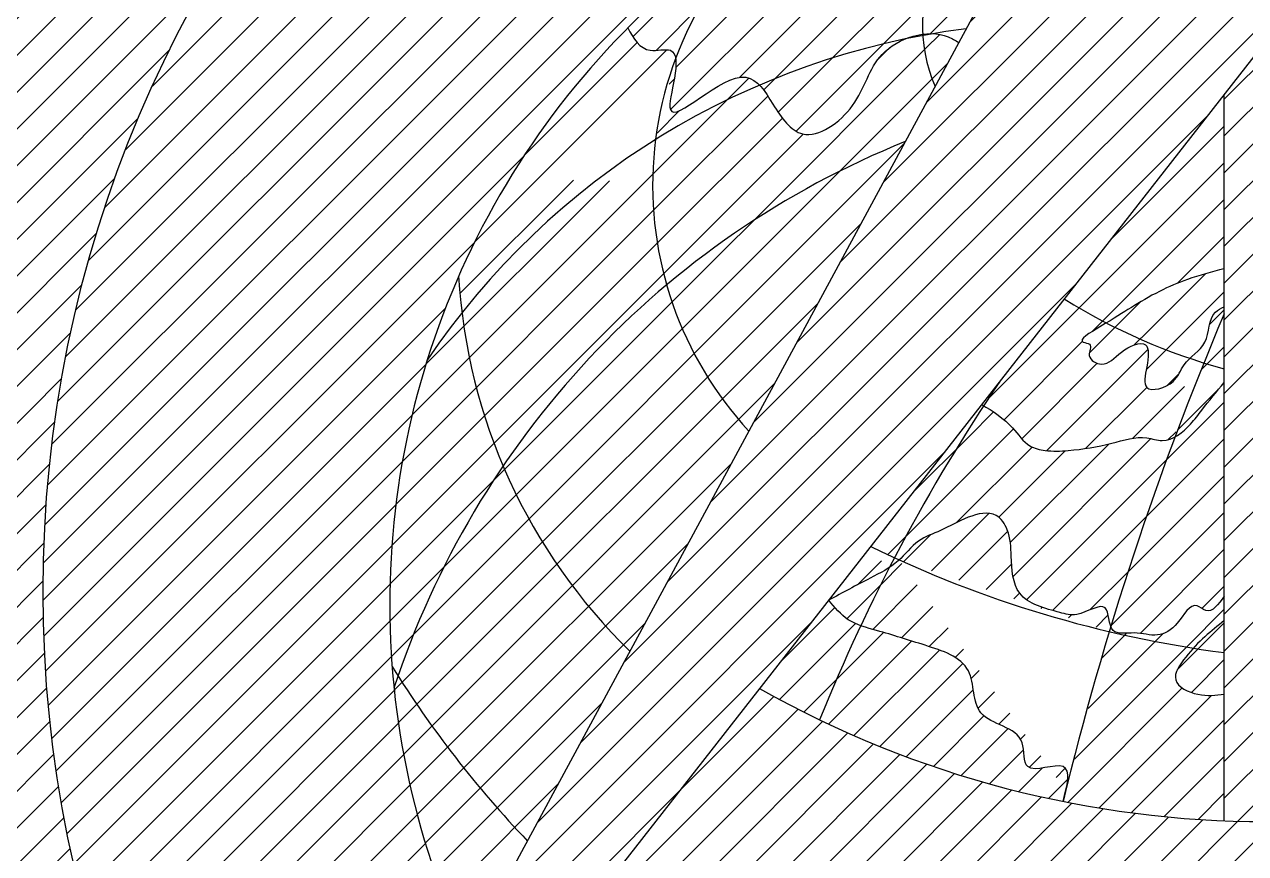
# Model space of a CAD drawing. Header units: millimetres. Extents: x -495 to 480, y 20 to 233.
# Drawn here: x 319.34 to 342.8, y 90.46 to 106.39 of the extents above; entities that cross this region are included whole.
import ezdxf

# ---------------------------------------------------------------- set-up
doc = ezdxf.new("R2010")
doc.units = ezdxf.units.MM
pattern_1 = [(45, (306.9797, 59.6417), (-0.3535534, 0.3535534), [])]
pattern_2 = [(45, (330.93314, 103.93493), (-0.353553, 0.353553), [])]

msp = doc.modelspace()

# ---------------------------------------------------------------- hatches: boundary and pattern name
at = {"true_color": 0xffc60a}
h = msp.add_hatch(dxfattribs=at)
h.set_pattern_fill('_USER,_O', color=40, scale=0.5, angle=45, pattern_type=0)
h.set_pattern_definition(pattern_1)
h.paths.add_polyline_path([(373.029, 106.173), (376.369, 107.782, 0.414214), (376.836, 109.117), (374.822, 113.298, 0.414214), (373.487, 113.765), (370.147, 112.157, -0.374844), (368.88, 112.505, 0.044099), (365.498, 116.746, -0.374844), (365.44, 118.059), (367.752, 120.957, 0.414214), (367.593, 122.363), (363.965, 125.256, 0.414214), (362.56, 125.098), (360.248, 122.199, -0.374844), (358.955, 121.964, 0.044099), (354.069, 124.317, -0.374844), (353.447, 125.475), (354.272, 129.089, 0.414214), (353.519, 130.287), (348.995, 131.319, 0.414214), (347.797, 130.567), (346.972, 126.953, -0.374844), (345.909, 126.179, 0.044099), (340.486, 126.179, -0.374844), (339.423, 126.953), (338.598, 130.567, 0.414214), (337.401, 131.319), (332.876, 130.287, 0.414214), (332.124, 129.089), (332.949, 125.475, -0.374844), (332.327, 124.317, 0.044099), (327.44, 121.964, -0.374844), (326.147, 122.199), (323.836, 125.098, 0.414214), (322.43, 125.256), (318.802, 122.363, 0.414214), (318.644, 120.957), (320.955, 118.059, -0.374844), (320.897, 116.746, 0.044099), (317.516, 112.505, -0.374844), (316.248, 112.157), (312.908, 113.765, 0.414214), (311.573, 113.298), (309.56, 109.117, 0.414214), (310.027, 107.782), (313.367, 106.173, -0.374844), (313.884, 104.965, 0.044099), (312.678, 99.678, -0.374844), (311.687, 98.813), (307.98, 98.813, 0.414214), (306.98, 97.813), (306.98, 93.173, 0.414214), (307.98, 92.173), (311.687, 92.173, -0.374844), (312.678, 91.308, 0.044099), (313.884, 86.021, -0.374844), (313.367, 84.813), (310.027, 83.204, 0.414214), (309.56, 81.869), (311.573, 77.688, 0.414214), (312.908, 77.221), (316.248, 78.829, -0.374844), (317.516, 78.481, 0.044099), (320.897, 74.24, -0.374844), (320.955, 72.927), (318.644, 70.029, 0.414214), (318.802, 68.623), (322.43, 65.73, 0.414214), (323.836, 65.888), (326.147, 68.787, -0.374844), (327.44, 69.022, 0.044099), (332.327, 66.669, -0.374844), (332.949, 65.511), (332.124, 61.897, 0.414214), (332.876, 60.699), (337.401, 59.667, 0.414214), (338.598, 60.419), (339.423, 64.033, -0.374844), (340.486, 64.807, 0.044099), (345.909, 64.807, -0.374844), (346.972, 64.033), (347.797, 60.419, 0.414214), (348.995, 59.667), (353.519, 60.699, 0.414214), (354.272, 61.897), (353.447, 65.511, -0.374844), (354.069, 66.669, 0.044099), (358.955, 69.022, -0.374844), (360.248, 68.787), (362.56, 65.888, 0.414214), (363.965, 65.73), (367.593, 68.623, 0.414214), (367.752, 70.029), (365.44, 72.927, -0.374844), (365.498, 74.24, 0.044099), (368.88, 78.481, -0.374844), (370.147, 78.829), (373.487, 77.221, 0.414214), (374.822, 77.688), (376.836, 81.869, 0.414214), (376.369, 83.204), (373.029, 84.813, -0.374844), (372.511, 86.021, 0.044099), (373.718, 91.308, -0.374844), (374.708, 92.173), (378.416, 92.173, 0.414214), (379.416, 93.173), (379.416, 97.813, 0.414214), (378.416, 98.813), (374.708, 98.813, -0.374844), (373.718, 99.678, 0.044099), (372.511, 104.965, -0.374844)])
h.paths.add_polyline_path([(366.698, 95.493, -1), (319.697, 95.493, -1)], flags=16)
h.paths.add_polyline_path([(359.514, 94.543), (360.234, 93.824, -0.012401), (359.368, 93, -0.06554), (358.263, 89.081), (362.239, 81.721), (357.526, 87.748, -0.244761), (344.001, 79.532), (344.001, 78.373, 0.373885), (345.108, 77.1), (351.734, 76.169, -0.373885), (352.841, 74.895), (352.841, 74.063), (333.554, 74.063), (333.554, 74.895, -0.373885), (334.661, 76.169), (341.287, 77.1, 0.373885), (342.394, 78.373), (342.394, 79.502, -0.246397), (328.511, 87.29), (324.156, 81.721), (327.85, 88.558, -0.504392), (339.863, 110.799), (340.607, 112.176, -0.170405), (342.05, 113.488, 0.172281), (341.287, 113.886), (334.661, 114.817, -0.373885), (333.554, 116.091), (333.554, 116.923), (352.841, 116.923), (352.841, 116.091, -0.373885), (351.734, 114.817), (345.108, 113.886, 0.172281), (344.345, 113.488, -0.170405), (345.788, 112.176), (346.641, 110.597, -0.376618)], flags=0)
h.paths.add_polyline_path([(356.51, 103.273, -0.089906), (356.438, 100.598, 0.090695), (352.093, 103.789, 0.081466), (351.859, 105.542, -0.083313)], flags=0)
h.paths.add_polyline_path([(334.62, 93.025, -0.092073), (339.449, 101.036, 0.061668), (342.003, 99.886, -0.004237), (342.394, 100.83), (342.394, 91.086, 0.020313), (344.001, 91.086), (344.001, 99.459, 0.080183), (347.631, 99.603, -0.074392), (349.355, 92.052, -0.193532)], flags=0)
h.paths.add_polyline_path([(353.971, 89.31, -0.098966), (352.935, 83.258, -0.063855), (347.985, 81.491, 0.059499), (349.309, 87.555, -0.114313), (338.44, 87.242, 0.022579), (337.786, 81.84, -0.063577), (332.988, 83.93, -0.048152), (333.442, 88.83, 0.223741)], flags=0)
h.paths.add_polyline_path([(342.056, 110.86, -1), (344.339, 110.86, -1)], flags=0)
edge = h.paths.add_edge_path(flags=0)
edge.add_spline(control_points=[(336.601, 106.205), (336.67, 106.214), (336.739, 106.218), (336.806, 106.215)], knot_values=[8.231423, 8.231423, 8.231423, 8.231423, 8.426548, 8.426548, 8.426548, 8.426548], degree=3, periodic=0)
edge.add_arc((339.277, 91.707), 14.716, 99.6677, 101.832)
edge.add_spline(control_points=[(336.26, 106.111), (336.091, 106.04), (335.589, 105.707), (335.435, 104.807), (334.305, 103.998), (333.798, 104.721), (333.557, 105.127), (333.463, 105.226)], knot_values=[3.947955, 3.947955, 3.947955, 3.947955, 4.451048, 5.588864, 6.692189, 7.498523, 7.905027, 7.905027, 7.905027, 7.905027], degree=3, periodic=0)
edge.add_arc((339.277, 91.707), 14.716, 113.2712, 122.0554)
edge.add_arc((338.369, 103.3), 6.958, 172.7342, 195.9744)
edge.add_arc((342.644, 88.328), 17.05, 130.0234, 145.8343)
edge.add_arc((338.62, 102.191), 10.956, 187.0288, 203.037, ccw=False)
edge.add_arc((339.277, 91.707), 14.716, 122.0554, 141.5907, ccw=False)
edge.add_arc((338.369, 103.3), 6.958, 159.4327, 172.7342, ccw=False)
edge.add_spline(control_points=[(331, 106.257), (331.097, 106.091), (331.269, 105.798), (331.761, 105.961), (331.842, 105.819), (331.854, 105.744)], knot_values=[0, 0, 0, 0, 0.513137, 0.902149, 1.145701, 1.145701, 1.145701, 1.145701], degree=3, periodic=0)
edge.add_arc((338.369, 103.3), 6.958, 148.2638, 159.4327, ccw=False)
edge.add_arc((337.402, 91.218), 16.502, 91.6156, 107.4579, ccw=False)
edge.add_arc((339.471, 106.357), 2.874, 151.8378, 183.0342)
at = {"true_color": 0xde0000}
h = msp.add_hatch(dxfattribs=at)
h.set_pattern_fill('_USER,_O', color=12, scale=0.5, angle=45, pattern_type=0)
h.set_pattern_definition([(45, (319.6974, 71.99275), (-0.3535534, 0.3535534), [])])
h.paths.add_polyline_path([(352.841, 116.923), (352.841, 116.091, -0.373885), (351.734, 114.817), (345.108, 113.886, 0.172281), (344.345, 113.488, -0.170405), (345.788, 112.176), (346.641, 110.597, -0.376618), (359.514, 94.543), (360.234, 93.824, -0.012401), (359.368, 93, -0.06554), (358.263, 89.081), (362.239, 81.721, 0.157837), (366.698, 95.493, 0.295133)])
h.paths.add_polyline_path([(333.554, 116.923), (352.841, 116.923, 0.214635)])
h.paths.add_polyline_path([(339.863, 110.799), (340.607, 112.176, -0.170405), (342.05, 113.488, 0.172281), (341.287, 113.886), (334.661, 114.817, -0.373885), (333.554, 116.091), (333.554, 116.923, 0.295133), (319.697, 95.493, 0.157837), (324.156, 81.721), (327.85, 88.558, -0.504392)])
h.paths.add_polyline_path([(328.511, 87.29), (324.156, 81.721, 0.131185), (333.554, 74.063), (333.554, 74.895, -0.373885), (334.661, 76.169), (341.287, 77.1, 0.373885), (342.394, 78.373), (342.394, 79.502, -0.246397)])
h.paths.add_polyline_path([(362.239, 81.721), (357.526, 87.748, -0.244761), (344.001, 79.532), (344.001, 78.373, 0.373885), (345.108, 77.1), (351.734, 76.169, -0.373885), (352.841, 74.895), (352.841, 74.063, 0.131185)])
h.paths.add_polyline_path([(352.841, 74.063), (333.554, 74.063, 0.214635)])
at = {"true_color": 0xffc60a}
h = msp.add_hatch(dxfattribs=at)
h.set_pattern_fill('_USER,_O', color=40, scale=0.5, angle=45, pattern_type=0)
h.set_pattern_definition(pattern_1)
h.paths.add_polyline_path([(342.056, 110.86, 1), (344.339, 110.86, 1)], flags=0)
h.paths.add_polyline_path([(352.841, 116.091), (352.841, 116.923), (333.554, 116.923), (333.554, 116.091, 0.373885), (334.661, 114.817), (341.287, 113.886, -0.172281), (342.05, 113.488, -0.202915), (344.345, 113.488, -0.172281), (345.108, 113.886), (351.734, 114.817, 0.373885)])
h.paths.add_polyline_path([(343.198, 106.071), (362.239, 81.721), (345.788, 112.176, -0.124454), (346.142, 110.777, -1), (340.254, 110.777, -0.124454), (340.607, 112.176), (324.156, 81.721)])
h.paths.add_polyline_path([(346.142, 110.777, 1), (340.254, 110.777, 1)])
h.paths.add_polyline_path([(342.056, 110.86, -1), (344.339, 110.86, -1)], flags=16)
h.paths.add_polyline_path([(344.339, 110.86, 1), (342.056, 110.86, 1)], flags=16)
h.paths.add_polyline_path([(355.603, 90.207), (352.928, 93.627, -0.262833), (333.467, 93.627), (330.792, 90.207, 0.277248)], flags=17)
h.paths.add_polyline_path([(344.001, 105.043), (343.198, 106.071), (342.394, 105.043), (342.394, 91.086, 0.020313), (344.001, 91.086)], flags=17)
h.paths.add_polyline_path([(344.001, 86.78, -0.016683), (342.394, 86.78), (342.394, 78.373, -0.373885), (341.287, 77.1), (334.661, 76.169, 0.373885), (333.554, 74.895), (333.554, 74.063), (352.841, 74.063), (352.841, 74.895, 0.373885), (351.734, 76.169), (345.108, 77.1, -0.373885), (344.001, 78.373)])
h.paths.add_polyline_path([(360.234, 93.824), (357.191, 96.866, -0.035721), (355.057, 95.017), (357.12, 91.197, 0.042344)], flags=17)
at = {"true_color": 0xffcd9a}
h = msp.add_hatch(dxfattribs=at)
h.set_pattern_fill('_USER,_O', color=31, scale=0.5, angle=45, pattern_type=0)
h.set_pattern_definition(pattern_2)
edge = h.paths.add_edge_path()
edge.add_arc((337.402, 91.218), 16.502, 107.4579, 112.5774)
edge.add_arc((342.076, 95.239), 15.717, 134.4655, 135.1504)
edge.add_spline(control_points=[(330.933, 106.323), (331.047, 106.123), (331.233, 105.794), (331.762, 105.961), (331.841, 105.817), (331.853, 105.741)], knot_values=[0, 0, 0, 0, 0.606793, 0.995804, 1.239996, 1.239996, 1.239996, 1.239996], degree=3, periodic=0)
edge.add_arc((338.369, 103.3), 6.958, 148.2638, 159.458, ccw=False)
h.paths.add_polyline_path([(334.033, 108.742, 0.059792), (331.066, 106.455, -0.022342), (332.451, 106.96, -0.086238)])
h.paths.add_polyline_path([(338.995, 109.191), (339.049, 109.29, 0.04722), (335.792, 109.645, 0.031477), (334.033, 108.742, 0.086238), (332.451, 106.96, -0.069235), (336.937, 107.713, -0.232315)])
edge = h.paths.add_edge_path()
edge.add_spline(control_points=[(336.26, 106.111), (336.369, 106.157), (336.485, 106.189), (336.601, 106.205)], knot_values=[7.998687, 7.998687, 7.998687, 7.998687, 8.325079, 8.325079, 8.325079, 8.325079], degree=3, periodic=0)
edge.add_arc((339.471, 106.357), 2.874, 151.8378, 183.0342, ccw=False)
edge.add_arc((337.402, 91.218), 16.502, 91.6156, 107.4579)
edge.add_arc((338.369, 103.3), 6.958, 148.2638, 159.458)
edge.add_spline(control_points=[(331.853, 105.741), (331.899, 105.463), (331.347, 103.935), (332.898, 105.637), (333.388, 105.306), (333.463, 105.226)], knot_values=[1.239996, 1.239996, 1.239996, 1.239996, 2.135665, 3.715074, 4.041542, 4.041542, 4.041542, 4.041542], degree=3, periodic=0)
edge.add_arc((339.277, 91.707), 14.716, 101.832, 113.2716, ccw=False)
edge = h.paths.add_edge_path()
edge.add_spline(control_points=[(333.463, 105.226), (333.557, 105.126), (333.798, 104.721), (334.305, 103.998), (335.435, 104.807), (335.589, 105.707), (336.091, 106.04), (336.26, 106.111)], knot_values=[4.041542, 4.041542, 4.041542, 4.041542, 4.448115, 5.254449, 6.357774, 7.49559, 7.998687, 7.998687, 7.998687, 7.998687], degree=3, periodic=0)
edge.add_arc((339.277, 91.707), 14.716, 101.832, 113.2716)
edge = h.paths.add_edge_path()
edge.add_arc((339.277, 91.707), 14.716, 97.1819, 99.6677)
edge.add_spline(control_points=[(336.806, 106.215), (336.906, 106.21), (337.08, 106.174), (337.229, 106.084), (337.295, 106.044)], knot_values=[8.520202, 8.520202, 8.520202, 8.520202, 8.809855, 9.040201, 9.040201, 9.040201, 9.040201], degree=3, periodic=0)
edge.add_line((337.295, 106.044), (337.438, 106.308))
edge = h.paths.add_edge_path()
edge.add_arc((337.402, 91.218), 16.502, 87.2629, 91.6156)
edge.add_arc((339.471, 106.357), 2.874, 151.8378, 183.0342)
edge.add_spline(control_points=[(336.601, 106.205), (336.67, 106.214), (336.739, 106.218), (336.806, 106.215)], knot_values=[8.325079, 8.325079, 8.325079, 8.325079, 8.520202, 8.520202, 8.520202, 8.520202], degree=3, periodic=0)
edge.add_arc((339.277, 91.707), 14.716, 97.1819, 99.6677, ccw=False)
edge.add_line((337.438, 106.308), (338.19, 107.701))
h.paths.add_polyline_path([(338.995, 109.191, 0.232315), (336.937, 107.713, -0.018994), (338.19, 107.701)], flags=17)
h.paths.add_polyline_path([(339.863, 110.799, 0.067628), (335.792, 109.645, -0.04722), (339.049, 109.29)])
at = {"true_color": 0x88cfef}
h = msp.add_hatch(dxfattribs=at)
h.set_pattern_fill('_USER,_O', color=141, scale=0.5, angle=45, pattern_type=0)
h.set_pattern_definition([(45, (326.359, 88.55824), (-0.353553, 0.353553), [])])
edge = h.paths.add_edge_path()
edge.add_spline(control_points=[(337.295, 106.044), (337.229, 106.084), (337.08, 106.174), (336.906, 106.21), (336.806, 106.215)], knot_values=[8.520202, 8.520202, 8.520202, 8.520202, 8.750548, 9.040201, 9.040201, 9.040201, 9.040201], degree=3, periodic=0)
edge.add_arc((339.277, 91.707), 14.716, 99.6677, 100.4739)
edge.add_arc((339.471, 106.357), 2.874, 183.5656, 203.7233)
edge.add_line((336.839, 105.201), (337.295, 106.044))
edge = h.paths.add_edge_path()
edge.add_arc((339.277, 91.707), 14.716, 100.4739, 101.832)
edge.add_spline(control_points=[(336.26, 106.111), (336.091, 106.04), (335.589, 105.707), (335.435, 104.807), (334.305, 103.998), (333.798, 104.721), (333.557, 105.126), (333.463, 105.226)], knot_values=[4.041542, 4.041542, 4.041542, 4.041542, 4.544639, 5.682455, 6.785779, 7.592114, 7.998687, 7.998687, 7.998687, 7.998687], degree=3, periodic=0)
edge.add_arc((339.277, 91.707), 14.716, 113.2716, 122.0554)
edge.add_arc((338.369, 103.3), 6.958, 172.7342, 195.9744)
edge.add_arc((342.644, 88.328), 17.05, 111.9667, 130.0234, ccw=False)
edge.add_line((336.267, 104.14), (336.839, 105.201))
edge.add_arc((339.471, 106.357), 2.874, 183.5656, 203.7233, ccw=False)
h.paths.add_polyline_path([(336.267, 104.14, 0.078951), (331.68, 101.385, 0.117415), (333.261, 98.575)])
edge = h.paths.add_edge_path(flags=17)
edge.add_spline(control_points=[(333.463, 105.226), (333.388, 105.306), (332.898, 105.637), (331.347, 103.935), (331.899, 105.463), (331.853, 105.741)], knot_values=[1.239996, 1.239996, 1.239996, 1.239996, 1.566464, 3.145873, 4.041542, 4.041542, 4.041542, 4.041542], degree=3, periodic=0)
edge.add_arc((338.369, 103.3), 6.958, 159.458, 172.7342)
edge.add_arc((339.277, 91.707), 14.716, 113.2716, 122.0554, ccw=False)
edge = h.paths.add_edge_path()
edge.add_spline(control_points=[(331.853, 105.741), (331.841, 105.817), (331.762, 105.961), (331.233, 105.794), (331.047, 106.123), (330.933, 106.323)], knot_values=[0, 0, 0, 0, 0.244192, 0.633203, 1.239996, 1.239996, 1.239996, 1.239996], degree=3, periodic=0)
edge.add_arc((342.076, 95.239), 15.717, 135.1504, 156.3218)
edge.add_arc((338.62, 102.191), 10.956, 183.3492, 187.0288)
edge.add_arc((339.277, 91.707), 14.716, 122.0554, 141.5907, ccw=False)
edge.add_arc((338.369, 103.3), 6.958, 159.458, 172.7342, ccw=False)
h.paths.add_polyline_path([(331.467, 104.18, 0.085446), (327.746, 100.85, 0.069963), (328.537, 97.903, -0.069098), (331.68, 101.385, -0.101754)])
h.paths.add_polyline_path([(331.68, 101.385, 0.069098), (328.537, 97.903, 0.099425), (330.974, 94.343), (333.261, 98.575, -0.117415)])
h.paths.add_polyline_path([(328.537, 97.903, 0.07008), (326.441, 93.634, 0.084387), (327.85, 88.558), (330.974, 94.343, -0.099425)])
h.paths.add_polyline_path([(327.746, 100.85, 0.019212), (327.078, 99.938, 0.101829), (326.441, 93.634, -0.07008), (328.537, 97.903, -0.069963)])
h = msp.add_hatch(dxfattribs=at)
h.set_pattern_fill('_USER,_O', color=141, scale=0.5, angle=45, pattern_type=0)
h.set_pattern_definition([(45, (346.6407, 94.54343), (-0.353553, 0.353553), [])])
edge = h.paths.add_edge_path()
edge.add_line((342.394, 105.043), (339.322, 101.115))
edge.add_arc((345.372, 110.776), 11.399, 237.9438, 242.6246)
edge.add_spline(control_points=[(340.13, 100.653), (340.344, 100.783), (340.578, 100.937), (341.142, 101.272), (341.727, 101.522), (342.156, 101.634), (342.394, 101.696)], knot_values=[0, 0, 0, 0, 0.603768, 1.22422, 1.810348, 2.545489, 2.545489, 2.545489, 2.545489], degree=3, periodic=0)
edge.add_line((342.394, 101.696), (342.394, 105.043))
edge = h.paths.add_edge_path()
edge.add_spline(control_points=[(341.734, 99.973), (341.693, 99.934), (341.567, 99.802), (341.471, 99.457), (340.786, 99.269), (340.917, 99.818), (340.982, 100.384), (340.37, 100.125), (340.131, 99.772), (339.719, 99.975), (339.885, 100.261), (339.507, 100.285), (339.885, 100.505), (340.092, 100.63), (340.13, 100.653)], knot_values=[2.545489, 2.545489, 2.545489, 2.545489, 2.712205, 3.096929, 3.615843, 4.013257, 4.437088, 4.91996, 5.368691, 5.653462, 5.867949, 5.993585, 6.426443, 6.534905, 6.534905, 6.534905, 6.534905], degree=3, periodic=0)
edge.add_arc((345.372, 110.776), 11.399, 237.9438, 242.6246, ccw=False)
edge.add_line((339.322, 101.115), (338.084, 99.531))
edge.add_arc((366.932, 79.998), 34.839, 145.8976, 146.8191)
edge.add_spline(control_points=[(337.773, 99.065), (337.973, 98.94), (338.304, 98.726), (338.583, 98.28), (339, 98.18), (339.533, 98.203), (340.179, 98.305), (340.782, 98.511), (341.193, 98.363), (341.371, 98.42), (341.45, 98.463)], knot_values=[0.042819, 0.042819, 0.042819, 0.042819, 0.745436, 1.221771, 1.527378, 1.972308, 2.822878, 3.504252, 3.801018, 4.064328, 4.064328, 4.064328, 4.064328], degree=3, periodic=0)
edge.add_arc((397.89, 77.31), 60.274, 158.00345, 159.4547, ccw=False)
edge.add_arc((345.372, 110.776), 11.399, 251.3893, 252.8117, ccw=False)
edge = h.paths.add_edge_path()
edge.add_spline(control_points=[(341.45, 98.463), (341.56, 98.524), (341.757, 98.703), (342.029, 99.067), (342.248, 99.334), (342.394, 99.512)], knot_values=[4.064328, 4.064328, 4.064328, 4.064328, 4.433212, 4.776541, 5.461343, 5.461343, 5.461343, 5.461343], degree=3, periodic=0)
edge.add_line((342.394, 99.512), (342.394, 99.773))
edge.add_arc((345.372, 110.776), 11.399, 252.8117, 254.8563, ccw=False)
edge.add_arc((397.89, 77.31), 60.274, 158.00345, 159.4547)
h.paths.add_polyline_path([(342.394, 100.83, 0.004237), (342.003, 99.886, 0.008921), (342.394, 99.773)])
edge = h.paths.add_edge_path()
edge.add_line((342.394, 100.83), (342.394, 100.966))
edge.add_spline(control_points=[(342.394, 100.966), (342.333, 100.936), (342.08, 100.813), (342.132, 100.289), (341.838, 100.071), (341.734, 99.973)], knot_values=[6.534905, 6.534905, 6.534905, 6.534905, 6.731014, 7.343332, 7.766646, 7.766646, 7.766646, 7.766646], degree=3, periodic=0)
edge.add_arc((345.372, 110.776), 11.399, 251.3893, 252.8117)
edge.add_arc((397.89, 77.31), 60.274, 157.03234, 158.00345, ccw=False)
at = {"true_color": 0xffcd9a}
h = msp.add_hatch(dxfattribs=at)
h.set_pattern_fill('_USER,_O', color=31, scale=0.5, angle=45, pattern_type=0)
h.set_pattern_definition(pattern_2)
edge = h.paths.add_edge_path()
edge.add_spline(control_points=[(341.734, 99.973), (341.838, 100.071), (342.132, 100.289), (342.08, 100.813), (342.333, 100.936), (342.394, 100.966)], knot_values=[6.534905, 6.534905, 6.534905, 6.534905, 6.95822, 7.570537, 7.766646, 7.766646, 7.766646, 7.766646], degree=3, periodic=0)
edge.add_line((342.394, 100.966), (342.394, 101.696))
edge.add_spline(control_points=[(342.394, 101.696), (342.156, 101.634), (341.727, 101.522), (341.142, 101.272), (340.578, 100.937), (340.344, 100.783), (340.13, 100.653)], knot_values=[0, 0, 0, 0, 0.735141, 1.321269, 1.941721, 2.545489, 2.545489, 2.545489, 2.545489], degree=3, periodic=0)
edge.add_arc((345.372, 110.776), 11.399, 242.6246, 251.3893)
edge = h.paths.add_edge_path()
edge.add_spline(control_points=[(340.13, 100.653), (340.092, 100.63), (339.885, 100.505), (339.507, 100.285), (339.885, 100.261), (339.719, 99.975), (340.131, 99.772), (340.37, 100.125), (340.982, 100.384), (340.917, 99.818), (340.786, 99.269), (341.471, 99.457), (341.567, 99.802), (341.693, 99.934), (341.734, 99.973)], knot_values=[2.545489, 2.545489, 2.545489, 2.545489, 2.653951, 3.086809, 3.212446, 3.426933, 3.711704, 4.160434, 4.643307, 5.067138, 5.464552, 5.983466, 6.36819, 6.534905, 6.534905, 6.534905, 6.534905], degree=3, periodic=0)
edge.add_arc((345.372, 110.776), 11.399, 242.6246, 251.3893, ccw=False)
edge = h.paths.add_edge_path()
edge.add_spline(control_points=[(341.45, 98.463), (341.371, 98.42), (341.193, 98.363), (340.782, 98.511), (340.179, 98.305), (339.533, 98.203), (339, 98.18), (338.583, 98.28), (338.318, 98.703), (338.015, 98.912), (337.837, 99.025)], knot_values=[0.117484, 0.117484, 0.117484, 0.117484, 0.380795, 0.677561, 1.358935, 2.209505, 2.654435, 2.960042, 3.436376, 4.064328, 4.064328, 4.064328, 4.064328], degree=3, periodic=0)
edge.add_arc((358.602, 84.029), 25.613, 144.164, 151.755)
edge.add_arc((345.239, 116.138), 22.004, 245.2818, 245.6016)
edge.add_spline(control_points=[(336.15, 96.099), (336.276, 96.218), (336.478, 96.492), (336.995, 96.667), (337.424, 96.931), (337.997, 97.072), (338.287, 96.627), (338.301, 96.112), (338.345, 95.314), (339.08, 95.135), (339.616, 94.98), (340.171, 95.389), (340.171, 94.941), (340.216, 94.822)], knot_values=[2.431279, 2.431279, 2.431279, 2.431279, 2.950502, 3.416657, 4.007945, 4.54322, 4.896511, 5.410356, 6.138995, 6.994755, 7.321556, 7.882753, 8.248677, 8.248677, 8.248677, 8.248677], degree=3, periodic=0)
edge.add_arc((397.89, 77.31), 60.274, 159.4547, 163.10984, ccw=False)
edge = h.paths.add_edge_path()
edge.add_spline(control_points=[(342.394, 94.935), (342.195, 94.776), (341.997, 94.617), (341.801, 94.405)], knot_values=[0, 0, 0, 0, 0.814765, 0.814765, 0.814765, 0.814765], degree=3, periodic=0)
edge.add_arc((345.239, 116.138), 22.004, 261.0111, 262.5714)
edge.add_line((342.394, 94.319), (342.394, 94.935))
edge = h.paths.add_edge_path()
edge.add_arc((345.239, 116.138), 22.004, 261.0111, 262.5714, ccw=False)
edge.add_spline(control_points=[(341.801, 94.405), (341.752, 94.351), (341.588, 94.161), (341.306, 93.748), (341.909, 93.458), (342.233, 93.497), (342.394, 93.517)], knot_values=[0.814765, 0.814765, 0.814765, 0.814765, 1.019943, 1.499835, 2.008543, 2.513853, 2.513853, 2.513853, 2.513853], degree=3, periodic=0)
edge.add_line((342.394, 93.517), (342.394, 94.319))
edge = h.paths.add_edge_path()
edge.add_spline(control_points=[(339.35, 91.663), (339.399, 91.886), (339.442, 92.329), (338.477, 91.884), (338.637, 92.895), (337.495, 92.94), (337.656, 94.142), (336.606, 94.471), (335.928, 94.688), (335.491, 94.804), (335.384, 94.845)], knot_values=[0.153541, 0.153541, 0.153541, 0.153541, 0.669187, 1.349838, 1.820694, 2.797636, 3.640715, 4.605399, 5.581277, 5.923919, 5.923919, 5.923919, 5.923919], degree=3, periodic=0)
edge.add_arc((358.602, 84.029), 25.613, 155.0208, 159.4374)
edge.add_arc((343.198, 110.86), 19.79, 244.3143, 258.6402)
edge.add_arc((397.89, 77.31), 60.274, 166.22408, 166.42504, ccw=False)
edge = h.paths.add_edge_path()
edge.add_spline(control_points=[(335.384, 94.845), (335.309, 94.874), (335.077, 94.983), (334.91, 95.185), (334.794, 95.325)], knot_values=[5.923919, 5.923919, 5.923919, 5.923919, 6.163843, 6.694578, 6.694578, 6.694578, 6.694578], degree=3, periodic=0)
edge.add_line((334.794, 95.325), (333.467, 93.627))
edge.add_arc((343.198, 110.86), 19.79, 240.5477, 244.3143)
edge.add_arc((358.602, 84.029), 25.613, 155.0208, 159.4374, ccw=False)
edge = h.paths.add_edge_path()
edge.add_spline(control_points=[(334.794, 95.325), (335.059, 95.468), (335.431, 95.668), (335.815, 95.862), (335.919, 95.926)], knot_values=[8.53816, 8.53816, 8.53816, 8.53816, 9.444014, 9.811356, 9.811356, 9.811356, 9.811356], degree=3, periodic=0)
edge.add_arc((358.602, 84.029), 25.613, 151.755, 152.3226, ccw=False)
edge.add_arc((345.239, 116.138), 22.004, 244.0246, 245.2818, ccw=False)
edge.add_line((335.602, 96.357), (334.794, 95.325))
edge = h.paths.add_edge_path()
edge.add_spline(control_points=[(337.837, 99.025), (337.804, 99.046), (337.77, 99.067), (337.737, 99.088)], knot_values=[0, 0, 0, 0, 0.117484, 0.117484, 0.117484, 0.117484], degree=3, periodic=0)
edge.add_line((337.737, 99.088), (335.602, 96.357))
edge.add_arc((345.239, 116.138), 22.004, 244.0246, 245.2818)
edge.add_arc((358.602, 84.029), 25.613, 144.164, 151.755, ccw=False)
h.paths.add_polyline_path([(342.018, 94.62), (342.016, 94.618), (342.015, 94.617)])
h.paths.add_polyline_path([(341.874, 94.482), (341.873, 94.481), (341.872, 94.48)])
h.paths.add_polyline_path([(341.879, 94.487), (341.878, 94.485), (341.877, 94.484)])
h.paths.add_polyline_path([(341.87, 94.477), (341.869, 94.476), (341.868, 94.475)])
h.paths.add_polyline_path([(341.884, 94.491), (341.883, 94.49), (341.881, 94.489)])
h.paths.add_polyline_path([(341.865, 94.472), (341.864, 94.471), (341.863, 94.47)])
h.paths.add_polyline_path([(341.888, 94.496), (341.887, 94.495), (341.886, 94.494)])
h.paths.add_polyline_path([(341.861, 94.468), (341.86, 94.467), (341.858, 94.465)])
h.paths.add_polyline_path([(341.893, 94.5), (341.892, 94.499), (341.891, 94.498)])
h.paths.add_polyline_path([(341.856, 94.463), (341.855, 94.462), (341.854, 94.461)])
h.paths.add_polyline_path([(341.898, 94.505), (341.896, 94.504), (341.895, 94.503)])
h.paths.add_polyline_path([(341.851, 94.458), (341.85, 94.457), (341.849, 94.456)])
h.paths.add_polyline_path([(341.902, 94.51), (341.901, 94.509), (341.9, 94.507)])
h.paths.add_polyline_path([(341.847, 94.453), (341.846, 94.452), (341.845, 94.451)])
h.paths.add_polyline_path([(341.907, 94.514), (341.906, 94.513), (341.904, 94.512)])
h.paths.add_polyline_path([(341.842, 94.449), (341.841, 94.447), (341.84, 94.446)])
h.paths.add_polyline_path([(341.911, 94.519), (341.91, 94.518), (341.909, 94.517)])
h.paths.add_polyline_path([(341.838, 94.444), (341.837, 94.443), (341.835, 94.441)])
h.paths.add_polyline_path([(341.916, 94.523), (341.915, 94.522), (341.914, 94.521)])
h.paths.add_polyline_path([(341.833, 94.439), (341.832, 94.438), (341.831, 94.437)])
h.paths.add_polyline_path([(341.921, 94.528), (341.919, 94.527), (341.918, 94.526)])
h.paths.add_polyline_path([(341.828, 94.434), (341.827, 94.433), (341.826, 94.432)])
h.paths.add_polyline_path([(341.925, 94.532), (341.924, 94.531), (341.923, 94.53)])
h.paths.add_polyline_path([(341.824, 94.429), (341.823, 94.428), (341.822, 94.427)])
h.paths.add_polyline_path([(341.93, 94.537), (341.929, 94.536), (341.928, 94.535)])
h.paths.add_polyline_path([(341.819, 94.424), (341.818, 94.423), (341.817, 94.422)])
h.paths.add_polyline_path([(341.934, 94.541), (341.933, 94.54), (341.932, 94.539)])
h.paths.add_polyline_path([(341.815, 94.419), (341.814, 94.418), (341.812, 94.417)])
h.paths.add_polyline_path([(341.939, 94.546), (341.938, 94.545), (341.937, 94.544)])
h.paths.add_polyline_path([(341.81, 94.415), (341.809, 94.413), (341.808, 94.412)])
h.paths.add_polyline_path([(341.944, 94.55), (341.943, 94.549), (341.941, 94.548)])
h.paths.add_polyline_path([(341.806, 94.41), (341.804, 94.408), (341.803, 94.407)])
h.paths.add_polyline_path([(341.948, 94.555), (341.947, 94.554), (341.946, 94.552)])
edge = h.paths.add_edge_path()
edge.add_line((340.216, 94.822), (340.219, 94.814))
edge.add_line((340.219, 94.814), (340.232, 94.785))
edge.add_line((340.232, 94.785), (340.249, 94.759))
edge.add_line((340.249, 94.759), (340.269, 94.737))
edge.add_line((340.269, 94.737), (340.292, 94.72))
edge.add_line((340.292, 94.72), (340.318, 94.708))
edge.add_line((340.318, 94.708), (340.346, 94.699))
edge.add_line((340.346, 94.699), (340.377, 94.693))
edge.add_line((340.377, 94.693), (340.41, 94.69))
edge.add_line((340.41, 94.69), (340.444, 94.688))
edge.add_line((340.444, 94.688), (340.48, 94.689))
edge.add_line((340.48, 94.689), (340.516, 94.69))
edge.add_line((340.516, 94.69), (340.554, 94.692))
edge.add_line((340.554, 94.692), (340.591, 94.694))
edge.add_line((340.591, 94.694), (340.628, 94.695))
edge.add_line((340.628, 94.695), (340.665, 94.695))
edge.add_line((340.665, 94.695), (340.701, 94.694))
edge.add_line((340.701, 94.694), (340.737, 94.691))
edge.add_line((340.737, 94.691), (340.772, 94.688))
edge.add_line((340.772, 94.688), (340.806, 94.683))
edge.add_line((340.806, 94.683), (340.839, 94.678))
edge.add_line((340.839, 94.678), (340.872, 94.673))
edge.add_line((340.872, 94.673), (340.905, 94.669))
edge.add_line((340.905, 94.669), (340.937, 94.664))
edge.add_line((340.937, 94.664), (340.968, 94.66))
edge.add_line((340.968, 94.66), (341, 94.657))
edge.add_line((341, 94.657), (341.031, 94.655))
edge.add_line((341.031, 94.655), (341.061, 94.654))
edge.add_line((341.061, 94.654), (341.092, 94.655))
edge.add_line((341.092, 94.655), (341.122, 94.658))
edge.add_line((341.122, 94.658), (341.152, 94.663))
edge.add_line((341.152, 94.663), (341.182, 94.671))
edge.add_line((341.182, 94.671), (341.211, 94.68))
edge.add_line((341.211, 94.68), (341.241, 94.691))
edge.add_line((341.241, 94.691), (341.27, 94.704))
edge.add_line((341.27, 94.704), (341.298, 94.72))
edge.add_line((341.298, 94.72), (341.327, 94.737))
edge.add_line((341.327, 94.737), (341.355, 94.756))
edge.add_line((341.355, 94.756), (341.382, 94.777))
edge.add_line((341.382, 94.777), (341.409, 94.8))
edge.add_line((341.409, 94.8), (341.436, 94.825))
edge.add_line((341.436, 94.825), (341.462, 94.851))
edge.add_line((341.462, 94.851), (341.488, 94.88))
edge.add_line((341.488, 94.88), (341.513, 94.91))
edge.add_line((341.513, 94.91), (341.538, 94.942))
edge.add_line((341.538, 94.942), (341.562, 94.974))
edge.add_line((341.562, 94.974), (341.586, 95.007))
edge.add_line((341.586, 95.007), (341.61, 95.039))
edge.add_line((341.61, 95.039), (341.634, 95.07))
edge.add_line((341.634, 95.07), (341.658, 95.1))
edge.add_line((341.658, 95.1), (341.682, 95.128))
edge.add_line((341.682, 95.128), (341.706, 95.154))
edge.add_line((341.706, 95.154), (341.73, 95.176))
edge.add_line((341.73, 95.176), (341.755, 95.194))
edge.add_line((341.755, 95.194), (341.78, 95.208))
edge.add_line((341.78, 95.208), (341.805, 95.218))
edge.add_line((341.805, 95.218), (341.832, 95.222))
edge.add_line((341.832, 95.222), (341.859, 95.22))
edge.add_line((341.859, 95.22), (341.887, 95.212))
edge.add_line((341.887, 95.212), (341.915, 95.197))
edge.add_line((341.915, 95.197), (341.944, 95.18))
edge.add_line((341.944, 95.18), (341.973, 95.161))
edge.add_line((341.973, 95.161), (342.003, 95.144))
edge.add_line((342.003, 95.144), (342.032, 95.13))
edge.add_line((342.032, 95.13), (342.06, 95.122))
edge.add_line((342.06, 95.122), (342.088, 95.12))
edge.add_line((342.088, 95.12), (342.115, 95.124))
edge.add_line((342.115, 95.124), (342.142, 95.133))
edge.add_line((342.142, 95.133), (342.169, 95.146))
edge.add_line((342.169, 95.146), (342.195, 95.164))
edge.add_line((342.195, 95.164), (342.22, 95.186))
edge.add_line((342.22, 95.186), (342.246, 95.211))
edge.add_line((342.246, 95.211), (342.271, 95.239))
edge.add_line((342.271, 95.239), (342.296, 95.27))
edge.add_line((342.296, 95.27), (342.32, 95.302))
edge.add_line((342.32, 95.302), (342.345, 95.336))
edge.add_line((342.345, 95.336), (342.37, 95.37))
edge.add_line((342.37, 95.37), (342.394, 95.405))
edge.add_line((342.394, 95.405), (342.394, 99.512))
edge.add_line((342.394, 99.512), (342.391, 99.507))
edge.add_line((342.391, 99.507), (342.387, 99.503))
edge.add_line((342.387, 99.503), (342.384, 99.499))
edge.add_line((342.384, 99.499), (342.38, 99.495))
edge.add_line((342.38, 99.495), (342.377, 99.49))
edge.add_line((342.377, 99.49), (342.373, 99.486))
edge.add_line((342.373, 99.486), (342.37, 99.482))
edge.add_line((342.37, 99.482), (342.366, 99.478))
edge.add_line((342.366, 99.478), (342.363, 99.473))
edge.add_line((342.363, 99.473), (342.359, 99.469))
edge.add_line((342.359, 99.469), (342.356, 99.465))
edge.add_line((342.356, 99.465), (342.352, 99.461))
edge.add_line((342.352, 99.461), (342.349, 99.456))
edge.add_line((342.349, 99.456), (342.345, 99.452))
edge.add_line((342.345, 99.452), (342.342, 99.448))
edge.add_line((342.342, 99.448), (342.338, 99.444))
edge.add_line((342.338, 99.444), (342.335, 99.439))
edge.add_line((342.335, 99.439), (342.331, 99.435))
edge.add_line((342.331, 99.435), (342.328, 99.431))
edge.add_line((342.328, 99.431), (342.324, 99.427))
edge.add_line((342.324, 99.427), (342.321, 99.422))
edge.add_line((342.321, 99.422), (342.317, 99.418))
edge.add_line((342.317, 99.418), (342.314, 99.414))
edge.add_line((342.314, 99.414), (342.31, 99.41))
edge.add_line((342.31, 99.41), (342.307, 99.405))
edge.add_line((342.307, 99.405), (342.303, 99.401))
edge.add_line((342.303, 99.401), (342.3, 99.397))
edge.add_line((342.3, 99.397), (342.296, 99.393))
edge.add_line((342.296, 99.393), (342.293, 99.388))
edge.add_line((342.293, 99.388), (342.289, 99.384))
edge.add_line((342.289, 99.384), (342.286, 99.38))
edge.add_line((342.286, 99.38), (342.283, 99.376))
edge.add_line((342.283, 99.376), (342.279, 99.371))
edge.add_line((342.279, 99.371), (342.276, 99.367))
edge.add_line((342.276, 99.367), (342.272, 99.363))
edge.add_line((342.272, 99.363), (342.269, 99.359))
edge.add_line((342.269, 99.359), (342.265, 99.354))
edge.add_line((342.265, 99.354), (342.262, 99.35))
edge.add_line((342.262, 99.35), (342.258, 99.346))
edge.add_line((342.258, 99.346), (342.255, 99.342))
edge.add_line((342.255, 99.342), (342.251, 99.337))
edge.add_line((342.251, 99.337), (342.248, 99.333))
edge.add_line((342.248, 99.333), (342.244, 99.329))
edge.add_line((342.244, 99.329), (342.241, 99.325))
edge.add_line((342.241, 99.325), (342.237, 99.32))
edge.add_line((342.237, 99.32), (342.234, 99.316))
edge.add_line((342.234, 99.316), (342.231, 99.312))
edge.add_line((342.231, 99.312), (342.227, 99.308))
edge.add_line((342.227, 99.308), (342.224, 99.303))
edge.add_line((342.224, 99.303), (342.22, 99.299))
edge.add_line((342.22, 99.299), (342.217, 99.295))
edge.add_line((342.217, 99.295), (342.213, 99.291))
edge.add_line((342.213, 99.291), (342.21, 99.286))
edge.add_line((342.21, 99.286), (342.206, 99.282))
edge.add_line((342.206, 99.282), (342.203, 99.278))
edge.add_line((342.203, 99.278), (342.199, 99.274))
edge.add_line((342.199, 99.274), (342.196, 99.269))
edge.add_line((342.196, 99.269), (342.193, 99.265))
edge.add_line((342.193, 99.265), (342.189, 99.261))
edge.add_line((342.189, 99.261), (342.186, 99.257))
edge.add_line((342.186, 99.257), (342.182, 99.252))
edge.add_line((342.182, 99.252), (342.179, 99.248))
edge.add_line((342.179, 99.248), (342.175, 99.244))
edge.add_line((342.175, 99.244), (342.172, 99.24))
edge.add_line((342.172, 99.24), (342.168, 99.235))
edge.add_line((342.168, 99.235), (342.165, 99.231))
edge.add_line((342.165, 99.231), (342.162, 99.227))
edge.add_line((342.162, 99.227), (342.158, 99.223))
edge.add_line((342.158, 99.223), (342.155, 99.218))
edge.add_line((342.155, 99.218), (342.151, 99.214))
edge.add_line((342.151, 99.214), (342.148, 99.21))
edge.add_line((342.148, 99.21), (342.144, 99.206))
edge.add_line((342.144, 99.206), (342.141, 99.201))
edge.add_line((342.141, 99.201), (342.138, 99.197))
edge.add_line((342.138, 99.197), (342.134, 99.193))
edge.add_line((342.134, 99.193), (342.131, 99.189))
edge.add_line((342.131, 99.189), (342.127, 99.184))
edge.add_line((342.127, 99.184), (342.124, 99.18))
edge.add_line((342.124, 99.18), (342.121, 99.176))
edge.add_line((342.121, 99.176), (342.117, 99.172))
edge.add_line((342.117, 99.172), (342.114, 99.167))
edge.add_line((342.114, 99.167), (342.11, 99.163))
edge.add_line((342.11, 99.163), (342.107, 99.159))
edge.add_line((342.107, 99.159), (342.104, 99.155))
edge.add_line((342.104, 99.155), (342.1, 99.15))
edge.add_line((342.1, 99.15), (342.097, 99.146))
edge.add_line((342.097, 99.146), (342.093, 99.142))
edge.add_line((342.093, 99.142), (342.09, 99.138))
edge.add_line((342.09, 99.138), (342.087, 99.133))
edge.add_line((342.087, 99.133), (342.083, 99.129))
edge.add_line((342.083, 99.129), (342.08, 99.125))
edge.add_line((342.08, 99.125), (342.076, 99.121))
edge.add_line((342.076, 99.121), (342.073, 99.116))
edge.add_line((342.073, 99.116), (342.07, 99.112))
edge.add_line((342.07, 99.112), (342.066, 99.108))
edge.add_line((342.066, 99.108), (342.063, 99.104))
edge.add_line((342.063, 99.104), (342.06, 99.099))
edge.add_line((342.06, 99.099), (342.056, 99.095))
edge.add_line((342.056, 99.095), (342.053, 99.091))
edge.add_line((342.053, 99.091), (342.049, 99.086))
edge.add_line((342.049, 99.086), (342.046, 99.082))
edge.add_line((342.046, 99.082), (342.043, 99.078))
edge.add_line((342.043, 99.078), (342.039, 99.074))
edge.add_line((342.039, 99.074), (342.036, 99.069))
edge.add_line((342.036, 99.069), (342.033, 99.065))
edge.add_line((342.033, 99.065), (342.029, 99.061))
edge.add_line((342.029, 99.061), (342.026, 99.057))
edge.add_line((342.026, 99.057), (342.023, 99.052))
edge.add_line((342.023, 99.052), (342.019, 99.048))
edge.add_line((342.019, 99.048), (342.016, 99.044))
edge.add_line((342.016, 99.044), (342.013, 99.04))
edge.add_line((342.013, 99.04), (342.009, 99.035))
edge.add_line((342.009, 99.035), (342.006, 99.031))
edge.add_line((342.006, 99.031), (342.003, 99.027))
edge.add_line((342.003, 99.027), (341.999, 99.023))
edge.add_line((341.999, 99.023), (341.996, 99.018))
edge.add_line((341.996, 99.018), (341.993, 99.014))
edge.add_line((341.993, 99.014), (341.989, 99.01))
edge.add_line((341.989, 99.01), (341.986, 99.006))
edge.add_line((341.986, 99.006), (341.983, 99.001))
edge.add_line((341.983, 99.001), (341.98, 98.997))
edge.add_line((341.98, 98.997), (341.976, 98.993))
edge.add_line((341.976, 98.993), (341.973, 98.989))
edge.add_line((341.973, 98.989), (341.97, 98.984))
edge.add_line((341.97, 98.984), (341.966, 98.98))
edge.add_line((341.966, 98.98), (341.963, 98.976))
edge.add_line((341.963, 98.976), (341.96, 98.972))
edge.add_line((341.96, 98.972), (341.956, 98.967))
edge.add_line((341.956, 98.967), (341.953, 98.963))
edge.add_line((341.953, 98.963), (341.95, 98.959))
edge.add_line((341.95, 98.959), (341.947, 98.954))
edge.add_line((341.947, 98.954), (341.943, 98.95))
edge.add_line((341.943, 98.95), (341.94, 98.946))
edge.add_line((341.94, 98.946), (341.937, 98.942))
edge.add_line((341.937, 98.942), (341.934, 98.937))
edge.add_line((341.934, 98.937), (341.93, 98.933))
edge.add_line((341.93, 98.933), (341.927, 98.929))
edge.add_line((341.927, 98.929), (341.924, 98.925))
edge.add_line((341.924, 98.925), (341.92, 98.92))
edge.add_line((341.92, 98.92), (341.917, 98.916))
edge.add_line((341.917, 98.916), (341.914, 98.912))
edge.add_line((341.914, 98.912), (341.911, 98.908))
edge.add_line((341.911, 98.908), (341.907, 98.903))
edge.add_line((341.907, 98.903), (341.904, 98.899))
edge.add_line((341.904, 98.899), (341.901, 98.895))
edge.add_line((341.901, 98.895), (341.897, 98.891))
edge.add_line((341.897, 98.891), (341.894, 98.886))
edge.add_line((341.894, 98.886), (341.891, 98.882))
edge.add_line((341.891, 98.882), (341.888, 98.878))
edge.add_line((341.888, 98.878), (341.884, 98.874))
edge.add_line((341.884, 98.874), (341.881, 98.869))
edge.add_line((341.881, 98.869), (341.878, 98.865))
edge.add_line((341.878, 98.865), (341.874, 98.861))
edge.add_line((341.874, 98.861), (341.871, 98.857))
edge.add_line((341.871, 98.857), (341.868, 98.852))
edge.add_line((341.868, 98.852), (341.864, 98.848))
edge.add_line((341.864, 98.848), (341.861, 98.844))
edge.add_line((341.861, 98.844), (341.857, 98.84))
edge.add_line((341.857, 98.84), (341.854, 98.835))
edge.add_line((341.854, 98.835), (341.851, 98.831))
edge.add_line((341.851, 98.831), (341.847, 98.827))
edge.add_line((341.847, 98.827), (341.844, 98.823))
edge.add_line((341.844, 98.823), (341.84, 98.818))
edge.add_line((341.84, 98.818), (341.837, 98.814))
edge.add_line((341.837, 98.814), (341.833, 98.81))
edge.add_line((341.833, 98.81), (341.83, 98.806))
edge.add_line((341.83, 98.806), (341.827, 98.801))
edge.add_line((341.827, 98.801), (341.823, 98.797))
edge.add_line((341.823, 98.797), (341.82, 98.793))
edge.add_line((341.82, 98.793), (341.816, 98.789))
edge.add_line((341.816, 98.789), (341.813, 98.785))
edge.add_line((341.813, 98.785), (341.809, 98.78))
edge.add_line((341.809, 98.78), (341.805, 98.776))
edge.add_line((341.805, 98.776), (341.802, 98.772))
edge.add_line((341.802, 98.772), (341.798, 98.768))
edge.add_line((341.798, 98.768), (341.795, 98.763))
edge.add_line((341.795, 98.763), (341.791, 98.759))
edge.add_line((341.791, 98.759), (341.787, 98.755))
edge.add_line((341.787, 98.755), (341.784, 98.751))
edge.add_line((341.784, 98.751), (341.78, 98.747))
edge.add_line((341.78, 98.747), (341.776, 98.742))
edge.add_line((341.776, 98.742), (341.773, 98.738))
edge.add_line((341.773, 98.738), (341.769, 98.734))
edge.add_line((341.769, 98.734), (341.765, 98.73))
edge.add_line((341.765, 98.73), (341.762, 98.725))
edge.add_line((341.762, 98.725), (341.758, 98.721))
edge.add_line((341.758, 98.721), (341.754, 98.717))
edge.add_line((341.754, 98.717), (341.75, 98.713))
edge.add_line((341.75, 98.713), (341.746, 98.709))
edge.add_line((341.746, 98.709), (341.742, 98.704))
edge.add_line((341.742, 98.704), (341.739, 98.7))
edge.add_line((341.739, 98.7), (341.735, 98.696))
edge.add_line((341.735, 98.696), (341.731, 98.692))
edge.add_line((341.731, 98.692), (341.727, 98.688))
edge.add_line((341.727, 98.688), (341.723, 98.684))
edge.add_line((341.723, 98.684), (341.719, 98.679))
edge.add_line((341.719, 98.679), (341.715, 98.675))
edge.add_line((341.715, 98.675), (341.711, 98.671))
edge.add_line((341.711, 98.671), (341.707, 98.667))
edge.add_line((341.707, 98.667), (341.703, 98.663))
edge.add_line((341.703, 98.663), (341.699, 98.659))
edge.add_line((341.699, 98.659), (341.695, 98.655))
edge.add_line((341.695, 98.655), (341.691, 98.65))
edge.add_line((341.691, 98.65), (341.686, 98.646))
edge.add_line((341.686, 98.646), (341.682, 98.642))
edge.add_line((341.682, 98.642), (341.678, 98.638))
edge.add_line((341.678, 98.638), (341.674, 98.634))
edge.add_line((341.674, 98.634), (341.67, 98.63))
edge.add_line((341.67, 98.63), (341.665, 98.626))
edge.add_line((341.665, 98.626), (341.661, 98.622))
edge.add_line((341.661, 98.622), (341.657, 98.618))
edge.add_line((341.657, 98.618), (341.653, 98.614))
edge.add_line((341.653, 98.614), (341.648, 98.61))
edge.add_line((341.648, 98.61), (341.644, 98.606))
edge.add_line((341.644, 98.606), (341.64, 98.602))
edge.add_line((341.64, 98.602), (341.635, 98.598))
edge.add_line((341.635, 98.598), (341.631, 98.594))
edge.add_line((341.631, 98.594), (341.627, 98.591))
edge.add_line((341.627, 98.591), (341.622, 98.587))
edge.add_line((341.622, 98.587), (341.618, 98.583))
edge.add_line((341.618, 98.583), (341.614, 98.579))
edge.add_line((341.614, 98.579), (341.609, 98.575))
edge.add_line((341.609, 98.575), (341.605, 98.571))
edge.add_line((341.605, 98.571), (341.6, 98.568))
edge.add_line((341.6, 98.568), (341.596, 98.564))
edge.add_line((341.596, 98.564), (341.591, 98.56))
edge.add_line((341.591, 98.56), (341.587, 98.557))
edge.add_line((341.587, 98.557), (341.582, 98.553))
edge.add_line((341.582, 98.553), (341.578, 98.549))
edge.add_line((341.578, 98.549), (341.573, 98.546))
edge.add_line((341.573, 98.546), (341.568, 98.542))
edge.add_line((341.568, 98.542), (341.564, 98.539))
edge.add_line((341.564, 98.539), (341.559, 98.535))
edge.add_line((341.559, 98.535), (341.555, 98.532))
edge.add_line((341.555, 98.532), (341.55, 98.528))
edge.add_line((341.55, 98.528), (341.545, 98.525))
edge.add_line((341.545, 98.525), (341.541, 98.521))
edge.add_line((341.541, 98.521), (341.536, 98.518))
edge.add_line((341.536, 98.518), (341.531, 98.515))
edge.add_line((341.531, 98.515), (341.527, 98.511))
edge.add_line((341.527, 98.511), (341.522, 98.508))
edge.add_line((341.522, 98.508), (341.517, 98.505))
edge.add_line((341.517, 98.505), (341.512, 98.502))
edge.add_line((341.512, 98.502), (341.508, 98.498))
edge.add_line((341.508, 98.498), (341.503, 98.495))
edge.add_line((341.503, 98.495), (341.498, 98.492))
edge.add_line((341.498, 98.492), (341.493, 98.489))
edge.add_line((341.493, 98.489), (341.488, 98.486))
edge.add_line((341.488, 98.486), (341.484, 98.483))
edge.add_line((341.484, 98.483), (341.479, 98.48))
edge.add_line((341.479, 98.48), (341.474, 98.477))
edge.add_line((341.474, 98.477), (341.469, 98.474))
edge.add_line((341.469, 98.474), (341.464, 98.471))
edge.add_line((341.464, 98.471), (341.459, 98.469))
edge.add_line((341.459, 98.469), (341.454, 98.466))
edge.add_line((341.454, 98.466), (341.45, 98.463))
edge.add_arc((397.89, 77.31), 60.274, 159.4547, 163.10943)
h.paths.add_polyline_path([(341.953, 94.559), (341.952, 94.558), (341.951, 94.557)])
h.paths.add_polyline_path([(342.081, 94.677), (342.08, 94.676), (342.082, 94.678)])
h.paths.add_polyline_path([(341.958, 94.564), (341.956, 94.562), (341.955, 94.561)])
h.paths.add_polyline_path([(342.077, 94.672), (342.076, 94.671), (342.078, 94.673)])
h.paths.add_polyline_path([(341.962, 94.568), (341.961, 94.567), (341.96, 94.566)])
h.paths.add_polyline_path([(342.072, 94.668), (342.071, 94.667), (342.073, 94.669)])
h.paths.add_polyline_path([(341.967, 94.572), (341.966, 94.571), (341.964, 94.57)])
h.paths.add_polyline_path([(342.067, 94.664), (342.066, 94.663), (342.069, 94.665)])
h.paths.add_polyline_path([(341.971, 94.577), (341.97, 94.576), (341.969, 94.574)])
h.paths.add_polyline_path([(342.063, 94.66), (342.062, 94.659), (342.064, 94.661)])
h.paths.add_polyline_path([(341.976, 94.581), (341.975, 94.58), (341.974, 94.579)])
h.paths.add_polyline_path([(342.058, 94.656), (342.057, 94.655), (342.059, 94.657)])
h.paths.add_polyline_path([(341.981, 94.585), (341.979, 94.584), (341.978, 94.583)])
h.paths.add_polyline_path([(342.054, 94.652), (342.052, 94.651), (342.055, 94.653)])
h.paths.add_polyline_path([(341.985, 94.59), (341.984, 94.589), (341.983, 94.588)])
h.paths.add_polyline_path([(342.049, 94.648), (342.048, 94.647), (342.05, 94.649)])
h.paths.add_polyline_path([(341.99, 94.594), (341.989, 94.593), (341.988, 94.592)])
h.paths.add_polyline_path([(342.044, 94.644), (342.043, 94.643), (342.045, 94.645)])
h.paths.add_polyline_path([(341.994, 94.598), (341.993, 94.597), (341.992, 94.596)])
h.paths.add_polyline_path([(342.04, 94.639), (342.038, 94.638), (342.041, 94.641)])
h.paths.add_polyline_path([(341.999, 94.603), (341.998, 94.601), (341.997, 94.6)])
h.paths.add_polyline_path([(342.035, 94.635), (342.034, 94.634), (342.036, 94.636)])
h.paths.add_polyline_path([(342.004, 94.607), (342.003, 94.606), (342.001, 94.605)])
h.paths.add_polyline_path([(342.03, 94.631), (342.029, 94.63), (342.032, 94.632)])
h.paths.add_polyline_path([(342.008, 94.611), (342.007, 94.61), (342.006, 94.609)])
h.paths.add_polyline_path([(342.026, 94.627), (342.025, 94.626), (342.027, 94.628)])
h.paths.add_polyline_path([(342.013, 94.615), (342.012, 94.614), (342.011, 94.613)])
h.paths.add_polyline_path([(342.022, 94.624), (342.021, 94.623), (342.02, 94.622)])
at = {"true_color": 0x88cfef}
h = msp.add_hatch(dxfattribs=at)
h.set_pattern_fill('_USER,_O', color=141, scale=0.5, angle=45, pattern_type=0)
h.set_pattern_definition([(45, (334.79423, 91.08613), (-0.353553, 0.353553), [])])
edge = h.paths.add_edge_path()
edge.add_spline(control_points=[(341.801, 94.405), (341.997, 94.617), (342.195, 94.776), (342.394, 94.935)], knot_values=[0, 0, 0, 0, 0.814765, 0.814765, 0.814765, 0.814765], degree=3, periodic=0)
edge.add_line((342.394, 94.935), (342.394, 95.405))
edge.add_spline(control_points=[(342.394, 95.405), (342.282, 95.244), (342.124, 95.016), (341.772, 95.344), (341.527, 94.842), (341.115, 94.591), (340.7, 94.739), (340.303, 94.65), (340.227, 94.792), (340.216, 94.822)], knot_values=[0, 0, 0, 0, 0.450691, 0.638357, 1.142877, 1.587547, 2.039376, 2.444086, 2.536241, 2.536241, 2.536241, 2.536241], degree=3, periodic=0)
edge.add_arc((397.89, 77.31), 60.274, 163.10984, 163.2087)
edge.add_arc((345.239, 116.138), 22.004, 256.7234, 261.0111)
edge = h.paths.add_edge_path()
edge.add_spline(control_points=[(335.961, 95.953), (335.845, 95.877), (335.446, 95.676), (335.059, 95.468), (334.794, 95.325)], knot_values=[8.488454, 8.488454, 8.488454, 8.488454, 8.905502, 9.811356, 9.811356, 9.811356, 9.811356], degree=3, periodic=0)
edge.add_spline(control_points=[(334.794, 95.325), (334.91, 95.185), (335.083, 94.975), (335.326, 94.866), (335.41, 94.836)], knot_values=[5.896102, 5.896102, 5.896102, 5.896102, 6.426836, 6.694578, 6.694578, 6.694578, 6.694578], degree=3, periodic=0)
edge.add_arc((366.932, 79.998), 34.839, 152.7442, 154.793, ccw=False)
edge = h.paths.add_edge_path()
edge.add_spline(control_points=[(336.15, 96.099), (336.143, 96.093), (336.084, 96.039), (336.02, 95.991), (335.961, 95.953)], knot_values=[8.248677, 8.248677, 8.248677, 8.248677, 8.277677, 8.488454, 8.488454, 8.488454, 8.488454], degree=3, periodic=0)
edge.add_arc((366.932, 79.998), 34.839, 152.7442, 154.793)
edge.add_spline(control_points=[(335.41, 94.836), (335.51, 94.8), (335.936, 94.686), (336.606, 94.471), (337.656, 94.142), (337.495, 92.94), (338.637, 92.895), (338.477, 91.884), (339.442, 92.329), (339.399, 91.886), (339.35, 91.663)], knot_values=[0.153541, 0.153541, 0.153541, 0.153541, 0.468366, 1.444244, 2.408928, 3.252007, 4.228949, 4.699805, 5.380456, 5.896102, 5.896102, 5.896102, 5.896102], degree=3, periodic=0)
edge.add_arc((397.89, 77.31), 60.274, 163.2087, 166.22408, ccw=False)
edge.add_arc((345.239, 116.138), 22.004, 245.6016, 256.7234, ccw=False)
edge = h.paths.add_edge_path()
edge.add_spline(control_points=[(340.216, 94.822), (340.171, 94.941), (340.171, 95.389), (339.616, 94.98), (339.08, 95.135), (338.345, 95.314), (338.301, 96.112), (338.287, 96.627), (337.997, 97.072), (337.424, 96.931), (336.995, 96.667), (336.478, 96.492), (336.276, 96.218), (336.15, 96.099)], knot_values=[2.431279, 2.431279, 2.431279, 2.431279, 2.797203, 3.3584, 3.685201, 4.540962, 5.269601, 5.783446, 6.136736, 6.672011, 7.263299, 7.729454, 8.248677, 8.248677, 8.248677, 8.248677], degree=3, periodic=0)
edge.add_arc((345.239, 116.138), 22.004, 245.6016, 256.7234)
edge.add_arc((397.89, 77.31), 60.274, 163.10984, 163.2087, ccw=False)
edge = h.paths.add_edge_path()
edge.add_spline(control_points=[(342.394, 93.517), (342.233, 93.497), (341.909, 93.458), (341.306, 93.748), (341.588, 94.161), (341.752, 94.351), (341.801, 94.405)], knot_values=[0.814765, 0.814765, 0.814765, 0.814765, 1.320075, 1.828782, 2.308675, 2.513853, 2.513853, 2.513853, 2.513853], degree=3, periodic=0)
edge.add_arc((345.239, 116.138), 22.004, 256.7234, 261.0111, ccw=False)
edge.add_arc((397.89, 77.31), 60.274, 163.2087, 166.22408)
edge.add_spline(control_points=[(339.35, 91.663), (339.335, 91.596), (339.317, 91.527), (339.3, 91.457)], knot_values=[0, 0, 0, 0, 0.153541, 0.153541, 0.153541, 0.153541], degree=3, periodic=0)
edge.add_arc((343.198, 110.86), 19.79, 258.6402, 267.6727)
edge.add_line((342.394, 91.086), (342.394, 93.517))

# ---------------------------------------------------------------- linework, layer by layer
for p, q in [((340.607, 112.176), (324.156, 81.721)), ((324.156, 81.721), (343.198, 106.071)), ((342.394, 91.086), (342.394, 105.043))]:
    msp.add_line(p, q)
msp.add_circle((343.198, 95.493), 23.5)
for centre, radius, start, end in [((342.076, 95.239), 15.717, 98.0912, 205.1553), ((339.471, 106.357), 2.874, 99.5231, 203.7233), ((338.369, 103.3), 6.958, 128.5483, 222.7613), ((339.277, 91.707), 14.716, 97.1819, 145.9933), ((342.644, 88.328), 17.05, 111.9667, 161.8692), ((338.62, 102.191), 10.956, 183.3492, 225.7489), ((345.372, 110.776), 11.399, 237.9438, 254.8563), ((397.89, 77.31), 60.274, 157.03234, 166.42504), ((366.932, 79.998), 34.839, 145.8976, 158.0418), ((345.239, 116.138), 22.004, 244.0246, 262.5714), ((344.238, 105.202), 21.034, 212.023, 223.5982), ((343.198, 110.86), 19.79, 240.5477, 299.4523)]:
    msp.add_arc(centre, radius, start, end)
for points in [[(330.933, 106.323), (331.362, 105.894), (331.751, 105.894), (331.751, 104.754), (333.203, 105.376), (333.722, 104.858), (334.292, 104.287), (335.251, 104.832), (335.822, 105.816), (337.092, 106.153), (337.295, 106.044)], [(342.394, 101.696), (341.688, 101.491), (341.149, 101.26), (340.61, 100.953), (340.005, 100.578), (339.687, 100.284), (339.806, 100.244), (339.802, 100.03), (340.033, 99.863), (340.418, 100.094), (340.88, 100.235), (340.906, 99.812), (340.906, 99.414), (341.412, 99.529), (341.624, 99.85), (342.022, 100.286), (342.227, 100.863), (342.394, 100.966)], [(337.737, 99.088), (338.329, 98.635), (338.66, 98.292), (338.952, 98.203), (339.397, 98.203), (340.236, 98.343), (340.91, 98.444), (341.202, 98.394), (341.749, 98.711), (341.965, 98.978), (342.394, 99.512)], [(342.394, 95.405), (342.039, 95.127), (341.874, 95.216), (341.493, 94.886), (341.111, 94.657), (340.661, 94.695), (340.26, 94.746), (340.107, 95.178), (339.561, 95.051), (339.236, 95.089), (338.464, 95.458), (338.302, 96.169), (338.226, 96.677), (338.01, 96.956), (337.476, 96.918), (336.942, 96.664), (336.522, 96.461), (336.128, 96.08), (335.594, 95.75), (334.794, 95.325)], [(339.3, 91.457), (339.3, 92.127), (338.619, 92.127), (338.511, 92.585), (337.72, 93.159), (337.478, 93.966), (336.649, 94.458), (335.715, 94.743), (335.171, 94.951), (334.794, 95.325)], [(342.394, 94.935), (341.654, 94.233), (341.462, 93.793), (341.889, 93.517), (342.394, 93.517)]]:
    msp.add_spline(points, degree=3)

doc.saveas('drawing.dxf')
